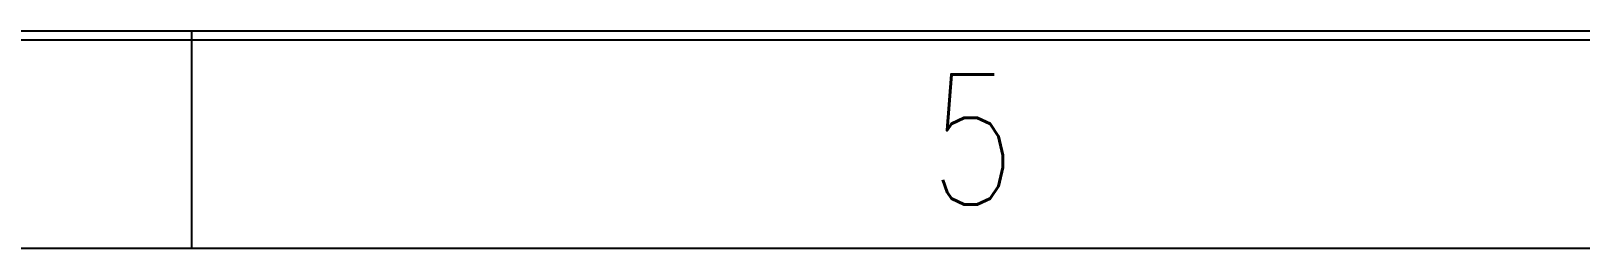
# Model space of a CAD drawing. Header units: millimetres. Extents: x -185 to 185, y -135 to 135.
# Drawn here: x -3.7 to 32.01, y -135 to -130 of the extents above; entities that cross this region are included whole.
import ezdxf

# ---------------------------------------------------------------- set-up
doc = ezdxf.new("R2010")
doc.units = ezdxf.units.MM
doc.styles.add('CONVERTER_14', font='simplex.shx', dxfattribs={"width": 0.77})

# ---------------------------------------------------------------- blocks, each defined once
blk = doc.blocks.new('_tb_frame_A3', base_point=(207.021, -200.33))
at = {"color": 7, "linetype": 'Continuous'}
for p, q in [((-180.2, -130.2), (180.2, -130.2)), ((-126, -130), (122, -130)), ((-185, -135), (185, -135))]:
    blk.add_line(p, q, dxfattribs=at)
for points in [[(0, -130), (0, -133)], [(0, -133), (0, -135)]]:
    blk.add_lwpolyline(points, dxfattribs=at)
at = {"color": 7, "insert": (18, -132.5), "char_height": 3, "attachment_point": 5, "line_spacing_factor": 0.60024, "style": 'CONVERTER_14'}
blk.add_mtext('5', dxfattribs=at)

msp = doc.modelspace()

# ---------------------------------------------------------------- block references
msp.add_blockref('_tb_frame_A3', (207.021, -200.33))

doc.saveas('drawing.dxf')
